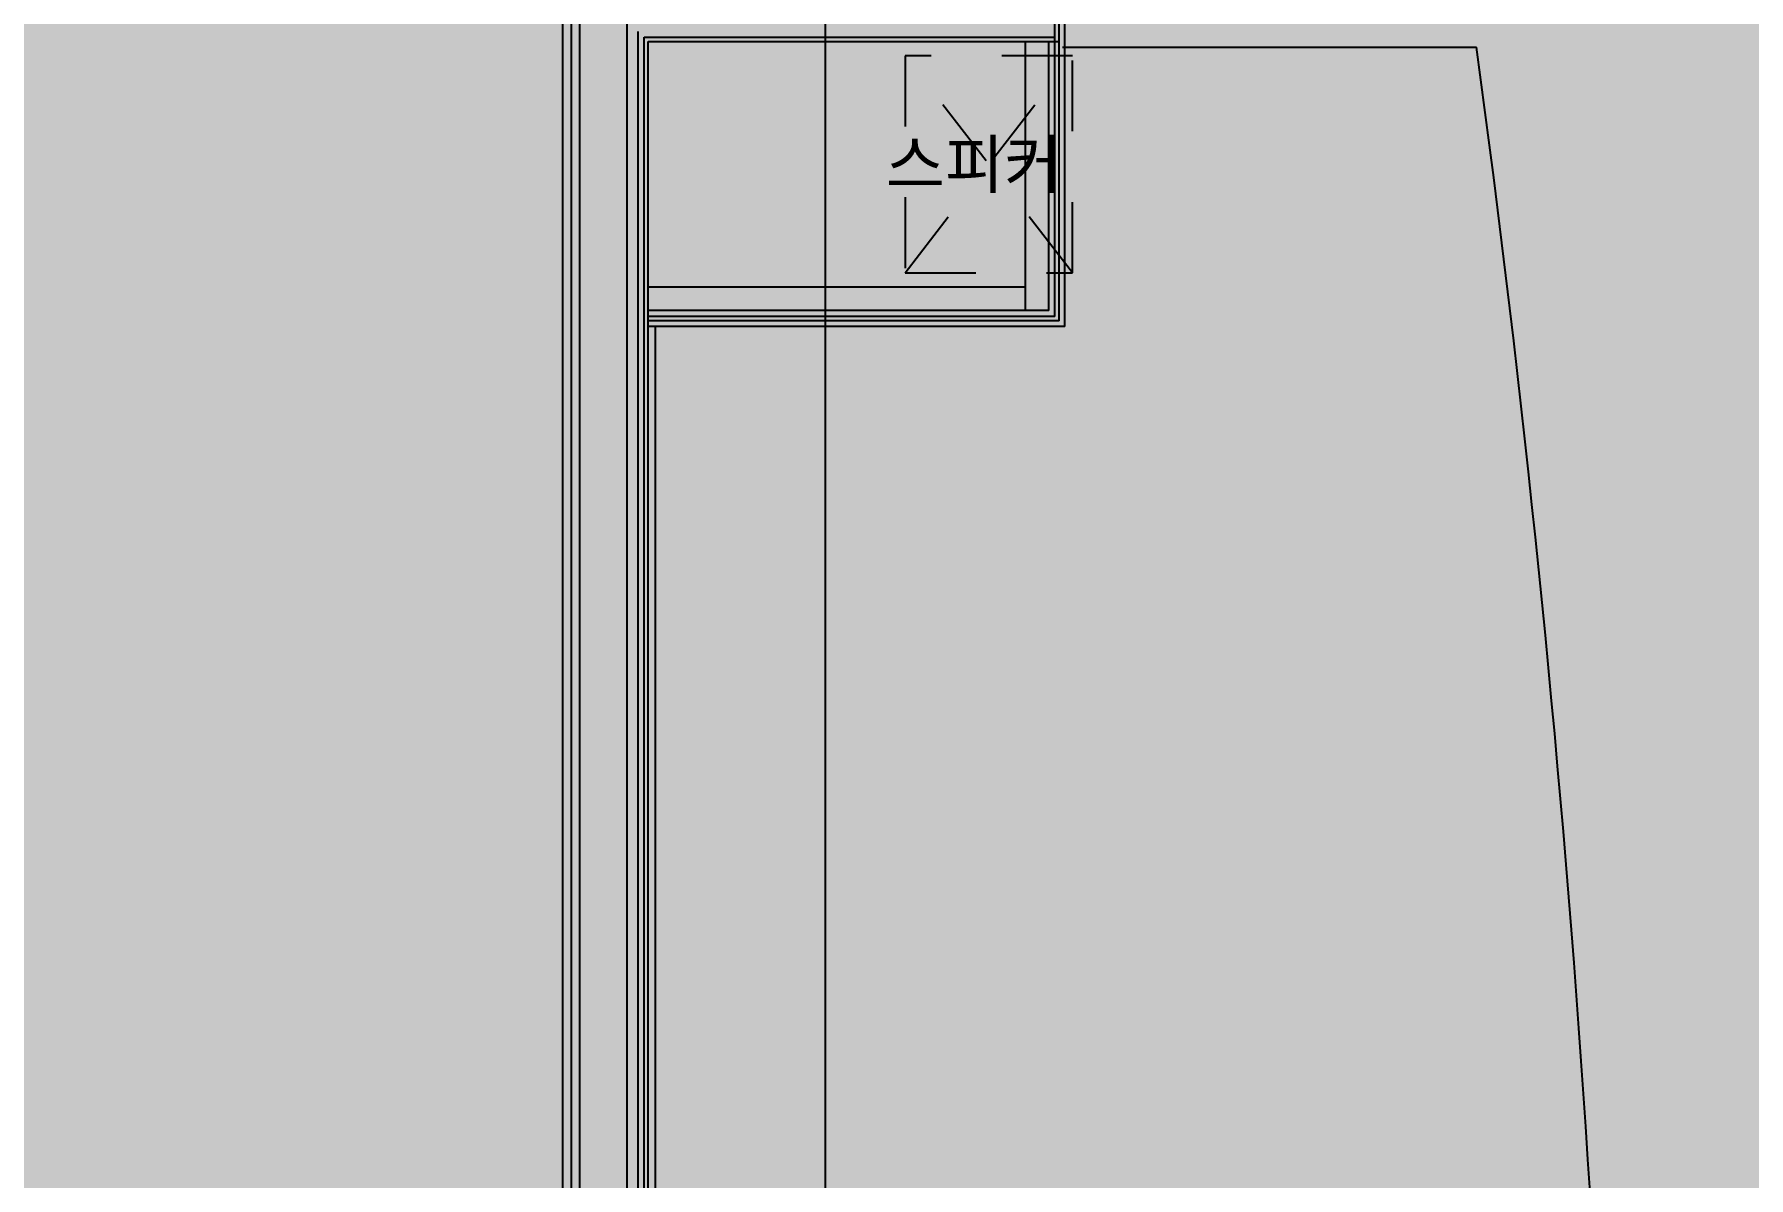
# Model space of a CAD drawing. Header units: metres. Extents: x 630750 to 860239, y 578133 to 726633.
# Drawn here: x 752827 to 756463, y 666292 to 668716 of the extents above; entities that cross this region are included whole.
import ezdxf
from ezdxf.enums import TextEntityAlignment as Align

# ---------------------------------------------------------------- set-up
doc = ezdxf.new("R2010")
doc.units = ezdxf.units.M
doc.header["$LTSCALE"] = 300
doc.linetypes.add('HIDDEN', pattern=[2, 1, -1])
doc.linetypes.add('업무시설_xr-base$0$CONTINOUS', pattern=[0])
for name, color, linetype in [('A-CEN-1', 1, 'Continuous'), ('A-CON', 2, 'Continuous'), ('A-WALL-CONC', 2, 'Continuous'), ('KUK-F-LEVEL', 4, 'Continuous'), ('KUK-WALL-DRYWALL', 4, 'Continuous'), ('KUK-WALL-FIN 1', 30, 'Continuous'), ('KUK-석고보드', 201, 'Continuous')]:
    doc.layers.add(name, color=color, linetype=linetype)
doc.styles.add('맑은고딕', font='')
doc.styles.get('맑은고딕').set_extended_font_data('Malgun Gothic')

# ---------------------------------------------------------------- blocks, each defined once
blk = doc.blocks.new('con1')
at = {"layer": 'A-WALL-CONC', "linetype": '업무시설_xr-base$0$CONTINOUS'}
h = blk.add_hatch(color=253, dxfattribs=at)
h.dxf.hatch_style = 1
h.paths.add_polyline_path([(-302595.8548985983, -253222.1527362358), (-301895.8548985983, -253222.1527362358), (-301895.8548985983, -253922.1527362358), (-302595.8548985983, -253922.1527362358)])
h.paths.add_polyline_path([(-384245.8548985985, -253222.1527362358), (-383545.8548985985, -253222.1527362358), (-383545.8548985985, -253922.1527362358), (-384245.8548985985, -253922.1527362358)])
h.paths.add_polyline_path([(-335095.8548985984, -253172.1564631149), (-334295.8548985983, -253172.1564631149), (-334295.8548985983, -253972.1564631149), (-335095.8548985984, -253972.1564631149)])
h.paths.add_polyline_path([(-354895.8548985985, -253172.1564631149), (-354095.8548985985, -253172.1564631149), (-354095.8548985985, -253972.1564631149), (-354895.8548985985, -253972.1564631149)])
h.paths.add_polyline_path([(-374695.8548985985, -253172.1564631149), (-373895.8548985985, -253172.1564631149), (-373895.8548985985, -253972.1564631149), (-374695.8548985985, -253972.1564631149)])
h.paths.add_polyline_path([(-325195.8548985984, -253172.1564631149), (-324395.8548985984, -253172.1564631149), (-324395.8548985984, -253972.1564631149), (-325195.8548985984, -253972.1564631149)])
h.paths.add_polyline_path([(-364745.8548985985, -253222.1564631149), (-364045.8548985983, -253222.1564631149), (-364045.8548985983, -253922.1564631149), (-364745.8548985985, -253922.1564631149)])
h.paths.add_polyline_path([(-344945.8548985984, -253222.1564631149), (-344245.8548985984, -253222.1564631149), (-344245.8548985984, -253922.1564631149), (-344945.8548985984, -253922.1564631149)])
h.paths.add_polyline_path([(-310045.8548985983, -253222.1564631149), (-309345.8548985984, -253222.1564631149), (-309345.8548985984, -253922.1564631149), (-310045.8548985983, -253922.1564631149)])
h.paths.add_polyline_path([(-318595.8548985984, -253172.1564631149), (-317795.8548985984, -253172.1564631149), (-317795.8548985984, -253972.1564631149), (-318595.8548985984, -253972.1564631149)])
h.paths.add_polyline_path([(-384245.8548985985, -310859.8700338578), (-383445.8548985985, -310859.8700338578), (-383445.8548985985, -311659.8700338578), (-384245.8548985985, -311659.8700338578)])
h.paths.add_polyline_path([(-384245.8548985985, -305472.1564631149), (-383445.8548985985, -305472.1564631149), (-383445.8548985985, -306272.1564631149), (-384245.8548985985, -306272.1564631149)])
h.paths.add_polyline_path([(-384245.8548985985, -295572.1564631149), (-383445.8548985985, -295572.1564631149), (-383445.8548985985, -296372.1564631149), (-384245.8548985985, -296372.1564631149)])
h.paths.add_polyline_path([(-384195.8548985985, -276472.1564631149), (-383595.8548985985, -276472.1564631149), (-383595.8548985985, -275872.1564631149), (-384195.8548985985, -275872.1564631149)])
h.paths.add_polyline_path([(-384245.8548985985, -285672.1564631149), (-383445.8548985985, -285672.1564631149), (-383445.8548985985, -286472.1564631149), (-384245.8548985985, -286472.1564631149)])
h.paths.add_polyline_path([(-384295.8548985983, -269172.1564631149), (-383495.8548985985, -269172.1564631149), (-383495.8548985985, -269972.1564631149), (-384295.8548985983, -269972.1564631149)])
h.paths.add_polyline_path([(-384295.8548985983, -260672.1564631149), (-383495.8548985985, -260672.1564631149), (-383495.8548985985, -261472.1564631149), (-384295.8548985983, -261472.1564631149)])
h.paths.add_polyline_path([(-376995.8548985985, -285572.1564630404), (-376195.8548985985, -285572.1564630404), (-376195.8548985985, -286372.1564630404), (-376995.8548985985, -286372.1564630404)], flags=17)
h.paths.add_polyline_path([(-374695.8548985985, -276572.1564631149), (-373895.8548985985, -276572.1564631149), (-373895.8548985985, -275772.1564631149), (-374695.8548985985, -275772.1564631149)], flags=17)
h.paths.add_polyline_path([(-364695.8548985985, -285772.1564631149), (-364095.8548985985, -285772.1564631149), (-364095.8548985985, -286372.1564631149), (-364695.8548985985, -286372.1564631149)], flags=17)
h.paths.add_polyline_path([(-364795.8548985985, -275772.1564631149), (-363995.8548985985, -275772.1564631149), (-363995.8548985985, -276572.1564631149), (-364795.8548985985, -276572.1564631149)], flags=17)
edge = h.paths.add_edge_path(flags=16)
edge.add_arc((-376495.8546115294, -295972.1563265505), 450, 0, 360)
edge = h.paths.add_edge_path(flags=16)
edge.add_arc((-354495.8546115294, -302572.1563265504), 450, 0, 360)
edge = h.paths.add_edge_path(flags=16)
edge.add_arc((-364395.8548985985, -295972.1564631149), 350, 0, 360)
edge = h.paths.add_edge_path(flags=16)
edge.add_arc((-354495.8546115294, -295972.1563265505), 450, 0, 360)
edge = h.paths.add_edge_path(flags=16)
edge.add_arc((-344595.8546115293, -302572.1563265504), 350, 0, 360)
edge = h.paths.add_edge_path(flags=16)
edge.add_arc((-344595.8546115293, -295972.1563265505), 350, 0, 360)
edge = h.paths.add_edge_path(flags=16)
edge.add_arc((-364395.8546115294, -302572.1563265504), 350, 0, 360)
h.paths.add_polyline_path([(-375978.1326931271, -305715.7476463499), (-376743.6646931044, -305483.4530983925), (-376975.9592410608, -306248.9850983698), (-376210.4272410836, -306481.2796463272)], flags=17)
h.paths.add_polyline_path([(-378097.8204432394, -312701.2271461416), (-378863.3524432167, -312468.9325981842), (-379095.646991175, -313234.4645981615), (-378330.1149911977, -313466.7591461189)], flags=16)
h.paths.add_polyline_path([(-354767.9470061886, -312099.557201519), (-355533.4790061659, -311867.2626535617), (-355765.7735541243, -312632.794653539), (-355000.2415541469, -312865.0892014964)], flags=17)
h.paths.add_polyline_path([(-347591.0845347217, -314277.3185800308), (-348356.6165346991, -314045.0240320735), (-348588.9110826574, -314810.5560320507), (-347823.3790826801, -315042.8505800082)], flags=17)
h.paths.add_polyline_path([(-349725.2906940825, -321310.643829822), (-350490.8226940598, -321078.3492818646), (-350723.117242018, -321843.8812818419), (-349957.5852420408, -322076.1758297993)], flags=17)
h.paths.add_polyline_path([(-359198.749193801, -318435.9987988467), (-359964.2811937783, -318203.7042508883), (-360196.5757417365, -318969.2362508657), (-359431.0437417592, -319201.530798823)], flags=17)
edge = h.paths.add_edge_path(flags=16)
edge.add_arc((-324745.8546115293, -312472.1563265504), 450, 0, 360)
h.paths.add_polyline_path([(-318595.8548985984, -311972.1564631149), (-317795.8548985984, -311972.1564631149), (-317795.8548985984, -312972.1564631149), (-318595.8548985984, -312972.1564631149)], flags=17)
edge = h.paths.add_edge_path(flags=16)
edge.add_arc((-335145.8551486771, -312472.1585906729), 350, 0, 360)
edge = h.paths.add_edge_path(flags=16)
edge.add_arc((-338616.5391065444, -317418.5823984411), 450, 0, 360)
h.paths.add_polyline_path([(-340251.8321943658, -324185.2888607983), (-341017.3641943413, -323952.9943128399), (-341249.6587422996, -324718.5263128173), (-340484.1267423223, -324950.8208607746)], flags=17)
edge = h.paths.add_edge_path(flags=17)
edge.add_arc((-324745.8546115293, -319072.1563265504), 450, 0, 360)
h.paths.add_polyline_path([(-318695.8548985984, -318672.1564631148), (-317695.8548985984, -318672.1564631148), (-317695.8548985984, -319472.1564631148), (-318695.8548985984, -319472.1564631148)], flags=17)
h.paths.add_polyline_path([(-310095.8532853149, -327072.1549887093), (-309295.8532853148, -327072.1549887093), (-309295.8532853148, -327872.1549887093), (-310095.8532853149, -327872.1549887093)])
h.paths.add_polyline_path([(-316095.8540471572, -322372.1563295381), (-316095.8540471572, -325422.1563295381), (-311307.6675358287, -325422.1563847879), (-311307.6675358287, -325222.1563847879), (-315895.8540471572, -325222.1563295381), (-315895.8540471572, -322572.1563295381), (-309695.8540471572, -322572.1563295381), (-309695.8540471572, -325222.1563295381), (-310307.6675358288, -325222.1563847879), (-310307.6675358288, -325422.1563847879), (-309495.8540471572, -325422.1563295381), (-309495.8540471572, -322372.1563295381)], flags=17)
edge = h.paths.add_edge_path(flags=17)
edge.add_arc((-324795.8546115294, -327472.1563265504), 400, 0, 360)
edge = h.paths.add_edge_path(flags=17)
edge.add_arc((-318195.8546115293, -329272.1563265504), 450, 0, 360)
h.paths.add_polyline_path([(-310095.8548985984, -331472.1564631149), (-309295.8548985984, -331472.1564631149), (-309295.8548985984, -332272.1564631149), (-310095.8548985984, -332272.1564631149)])
edge = h.paths.add_edge_path(flags=16)
edge.add_arc((-334695.8546115293, -302572.1563265504), 350, 0, 360)
edge = h.paths.add_edge_path(flags=17)
edge.add_arc((-334695.8546115293, -286072.1563265504), 350, 0, 360)
edge = h.paths.add_edge_path(flags=16)
edge.add_arc((-334695.8546115293, -295972.1563265505), 350, 0, 360)
edge = h.paths.add_edge_path(flags=17)
edge.add_arc((-344595.8546115293, -286072.1563265504), 450, 0, 360)
h.paths.add_polyline_path([(-318595.8548985984, -295472.1564631149), (-317795.8548985984, -295472.1564631149), (-317795.8548985984, -296472.1564631149), (-318595.8548985984, -296472.1564631149)], flags=17)
h.paths.add_polyline_path([(-318595.8548985984, -302072.1564631149), (-317795.8548985984, -302072.1564631149), (-317795.8548985984, -303072.1564631149), (-318595.8548985984, -303072.1564631149)], flags=17)
edge = h.paths.add_edge_path(flags=16)
edge.add_arc((-324795.8546115294, -302572.1563265504), 450, 0, 360)
edge = h.paths.add_edge_path(flags=16)
edge.add_arc((-324795.8546115294, -295972.1563265505), 450, 0, 360)
edge = h.paths.add_edge_path(flags=17)
edge.add_arc((-324795.8546115294, -286072.1563265504), 450, 0, 360)
edge = h.paths.add_edge_path(flags=17)
edge.add_arc((-334695.8546115293, -276172.1563265504), 450, 0, 360)
edge = h.paths.add_edge_path(flags=17)
edge.add_arc((-344595.8546115293, -276172.1563265504), 450, 0, 360)
h.paths.add_polyline_path([(-318595.8532853149, -275772.1549887093), (-317795.8532853148, -275772.1549887093), (-317795.8532853148, -276572.1549887093), (-318595.8532853149, -276572.1549887093)], flags=17)
h.paths.add_polyline_path([(-318595.8532853149, -285672.1549887092), (-317795.8532853148, -285672.1549887092), (-317795.8532853148, -286472.1549887093), (-318595.8532853149, -286472.1549887093)], flags=17)
edge = h.paths.add_edge_path(flags=17)
edge.add_arc((-324795.8546115294, -276172.1563265504), 450, 0, 360)
h.paths.add_polyline_path([(-364795.8532853149, -260672.155131739), (-363995.8532853147, -260672.155131739), (-363995.8532853147, -261472.155131739), (-364795.8532853149, -261472.155131739)])
h.paths.add_polyline_path([(-364795.8532853149, -269172.1549887093), (-363995.8532853147, -269172.1549887093), (-363995.8532853147, -269972.1549887093), (-364795.8532853149, -269972.1549887093)], flags=17)
h.paths.add_polyline_path([(-325195.8548985984, -269172.1564631149), (-324395.8548985984, -269172.1564631149), (-324395.8548985984, -269972.1564631149), (-325195.8548985984, -269972.1564631149)], flags=17)
h.paths.add_polyline_path([(-310845.8548985984, -260722.1564631149), (-310045.8548985983, -260722.1564631149), (-310045.8548985983, -261522.1564631149), (-310845.8548985984, -261522.1564631149)], flags=17)
h.paths.add_polyline_path([(-325195.8548985984, -260672.1564631149), (-324395.8548985984, -260672.1564631149), (-324395.8548985984, -261472.1564631149), (-325195.8548985984, -261472.1564631149)])
h.paths.add_polyline_path([(-335095.8532853148, -260672.1549887093), (-334295.8532853148, -260672.1549887093), (-334295.8532853148, -261472.1549887093), (-335095.8532853148, -261472.1549887093)])
h.paths.add_polyline_path([(-344995.8532853148, -260672.155131739), (-344195.8532853148, -260672.155131739), (-344195.8532853148, -261472.155131739), (-344995.8532853148, -261472.155131739)])
h.paths.add_polyline_path([(-354895.8532853147, -260672.155131739), (-354095.8532853147, -260672.155131739), (-354095.8532853147, -261472.155131739), (-354895.8532853147, -261472.155131739)])
h.paths.add_polyline_path([(-354895.8532853147, -269172.1549887093), (-354095.8532853147, -269172.1549887093), (-354095.8532853147, -269972.1549887093), (-354895.8532853147, -269972.1549887093)], flags=17)
h.paths.add_polyline_path([(-344995.8532853148, -269172.1549887093), (-344195.8532853148, -269172.1549887093), (-344195.8532853148, -269972.1549887093), (-344995.8532853148, -269972.1549887093)], flags=17)
h.paths.add_polyline_path([(-335095.8532853148, -269172.1549887093), (-334295.8532853148, -269172.1549887093), (-334295.8532853148, -269972.1549887093), (-335095.8532853148, -269972.1549887093)], flags=17)
h.paths.add_polyline_path([(-310145.8532853148, -275772.1549887093), (-309345.8532853148, -275772.1549887093), (-309345.8532853148, -276572.1549887093), (-310145.8532853148, -276572.1549887093)])
h.paths.add_polyline_path([(-310145.8532853148, -269172.1549887093), (-309345.8532853148, -269172.1549887093), (-309345.8532853148, -269972.1549887093), (-310145.8532853148, -269972.1549887093)])
h.paths.add_polyline_path([(-309945.8548985984, -312172.1564631149), (-309345.8548985984, -312172.1564631149), (-309345.8548985984, -312772.1564631149), (-309945.8548985984, -312772.1564631149)], flags=17)
h.paths.add_polyline_path([(-309945.8548985984, -302272.156463115), (-309345.8548985984, -302272.156463115), (-309345.8548985984, -302872.1564631149), (-309945.8548985984, -302872.1564631149)], flags=17)
h.paths.add_polyline_path([(-310145.8532853148, -295572.1549887093), (-309345.8532853148, -295572.1549887093), (-309345.8532853148, -296372.1549887093), (-310145.8532853148, -296372.1549887093)])
h.paths.add_polyline_path([(-310145.8532853148, -285672.1549887092), (-309345.8532853148, -285672.1549887092), (-309345.8532853148, -286472.1549887093), (-310145.8532853148, -286472.1549887093)])
h.paths.add_polyline_path([(-366406.5830798227, -311179.8802322656), (-366584.9674021847, -311089.4422229141), (-367172.8144629768, -312248.9403182635), (-366994.4301406093, -312339.3783276178)], flags=16)
h.paths.add_polyline_path([(-367582.2772013976, -313498.8764229682), (-367760.6615237615, -313408.4384136157), (-368303.2895798835, -314478.7443477804), (-368124.9052575085, -314569.1823571393)], flags=16)
h.paths.add_polyline_path([(-374501.3754436693, -323406.7689923303), (-375266.9074436467, -323174.4744443729), (-375499.201991605, -323940.0064443493), (-374733.6699916277, -324172.3009923076)], flags=17)
h.paths.add_polyline_path([(-380817.0144434816, -321490.3389716795), (-381582.546443459, -321258.0444237221), (-381814.8409914172, -322023.5764236994), (-381049.30899144, -322255.8709716568)])
h.paths.add_polyline_path([(-319504.7397474463, -329605.3041341439), (-319562.8133844364, -329796.6871341377), (-318586.7600844654, -330092.8626827844), (-318528.6864474754, -329901.4796827896)], flags=17)
h.paths.add_polyline_path([(-317399.5267474971, -330244.1141409887), (-317457.6003844872, -330435.4971409825), (-316481.5470845162, -330731.6726896282), (-316423.4734475262, -330540.2896896344)], flags=17)
h.paths.add_polyline_path([(-315294.3137475628, -330882.9241478801), (-315352.387384551, -331074.3071478749), (-314376.33408458, -331370.4826965206), (-314318.26044759, -331179.0996965257)], flags=17)
h.paths.add_polyline_path([(-313189.1007476304, -331521.7341547817), (-313247.1743846203, -331713.1171547756), (-312271.1210846476, -332009.2927034212), (-312213.0474476594, -331817.9097034274)], flags=17)
h.paths.add_polyline_path([(-311083.8877476922, -332160.54416166), (-311141.9613846804, -332351.9271616549), (-310165.9080847095, -332648.1027103005), (-310107.8344477214, -332456.7197103057)], flags=17)
h.paths.add_polyline_path([(-308978.6747477505, -332799.3541685309), (-309036.7483847405, -332990.7371685257), (-308060.6950847696, -333286.9127171714), (-308002.6214477796, -333095.5297171766)])
h.paths.add_polyline_path([(-306873.4617478031, -333438.1641753842), (-306931.5353847932, -333629.5471753789), (-305955.4820848222, -333925.7227240246), (-305897.4084478322, -333734.3397240298)])
h.paths.add_polyline_path([(-321609.9527473844, -328966.4941272646), (-321668.0263843745, -329157.8771272594), (-320691.9730844035, -329454.0526759051), (-320633.8994474135, -329262.6696759103)], flags=17)
h.paths.add_polyline_path([(-304768.2487478762, -334076.9741822979), (-304826.3223848644, -334268.3571822926), (-303850.2690848935, -334564.5327309383), (-303792.1954479034, -334373.1497309435)])
h.paths.add_polyline_path([(-366379.8193609475, -308837.2833016351), (-366525.2052969526, -309124.0495834364), (-365780.0691189546, -309501.8217538934), (-365997.1202908703, -309929.9441531789), (-365818.730485326, -310020.3713472359), (-365281.8703201584, -308961.4421560163), (-368992.6500827934, -307835.4357871687), (-369050.7237197816, -308026.8187871626), (-368955.0322197847, -308055.8556056576), (-369303.4740417211, -309204.1536056235), (-369399.1655417181, -309175.1167871285), (-369457.2391787082, -309366.4997871233), (-369361.5476787112, -309395.5366056174), (-371190.867243877, -315424.101105438), (-373726.6919938013, -314654.6254153284), (-371897.3724286354, -308626.0609155078), (-370414.1541786793, -309076.1316021759), (-370356.0805416911, -308884.7486021811), (-371839.2987916454, -308434.6779155139), (-371490.8569697089, -307286.3799155479), (-370007.6387197546, -307736.4506022161), (-369949.5650827646, -307545.0676022213), (-371624.1663327146, -307036.923278564), (-373976.1486307852, -314787.934778334), (-369001.1623817034, -316297.5544700785), (-368712.7546086016, -315728.6849699946), (-368891.133447776, -315638.2361453356), (-369103.6659626368, -316057.445600687), (-370999.4842438832, -315482.174742428), (-368763.6492197908, -308113.9292426467)], flags=17)
edge = h.paths.add_edge_path()
edge.add_line((-317995.8535421904, -269122.1544163836), (-318195.8535421904, -269122.1544163827))
edge.add_line((-318195.8535421904, -266622.1563265486), (-317995.8535421904, -266622.1563265486))
edge.add_line((-318195.8535421904, -265972.1563265505), (-318195.8544150315, -266622.1563265486))
edge.add_line((-318195.8535421904, -269122.1544163836), (-318195.8535421904, -269672.1563265504))
edge.add_line((-317995.8535421904, -269472.1563265504), (-317995.8535421904, -269122.1544163836))
edge.add_line((-317995.8544150315, -266622.1563265486), (-317995.8535421904, -265972.1563265505))
edge.add_line((-317070.8535673882, -260922.1549672404), (-317070.8550794947, -260722.1563265504))
edge.add_line((-317070.8550794947, -260722.1563265504), (-314895.8535208668, -260722.1563265504))
edge.add_line((-314895.8535208668, -260722.1563265504), (-314895.8535217124, -260922.1563265504))
edge.add_line((-314895.8535217124, -260922.1563265504), (-317070.8550794947, -260922.1563265504))
edge.add_line((-318195.8535421904, -265972.1563265505), (-321995.8535430342, -265972.1563265505))
edge.add_line((-321995.8535430342, -265972.1563265505), (-321995.853526356, -262022.1563265504))
edge.add_line((-321995.853526356, -262022.1563265504), (-321795.853526356, -262022.1563265504))
edge.add_line((-321795.853526356, -262022.1563265504), (-321795.8535301558, -262922.1563265505))
edge.add_line((-321795.8535301558, -262922.1563265505), (-321695.8535301558, -262922.1563265505))
edge.add_line((-321695.8535301558, -262922.1563265505), (-321695.8535309996, -263122.1563265504))
edge.add_line((-321695.8535309996, -263122.1563265504), (-321795.8535309996, -263122.1563265504))
edge.add_line((-321795.8535309996, -263122.1563265504), (-321795.8535421904, -265772.1563265504))
edge.add_line((-321795.8535421904, -265772.1563265504), (-314195.8535421903, -265772.1563265504))
edge.add_line((-314195.8535421903, -265772.1563265504), (-314195.8535310014, -263122.1563265504))
edge.add_line((-314195.8535310014, -263122.1563265504), (-320695.8535309996, -263122.1563265504))
edge.add_line((-320695.8535309996, -263122.1563265504), (-320695.8535301558, -262922.1563265505))
edge.add_line((-320695.8535301558, -262922.1563265505), (-319545.8535301558, -262922.1563265505))
edge.add_line((-319545.8535301558, -262922.1563265505), (-319545.8535217106, -260922.1563265504))
edge.add_line((-319545.8535217106, -260922.1563265504), (-321795.8535217106, -260922.1563265504))
edge.add_line((-321795.8535217106, -260922.1563265504), (-321795.8535221334, -261022.1563265505))
edge.add_line((-321795.8535221334, -261022.1563265505), (-321995.8535221334, -261022.1563265505))
edge.add_line((-321995.8535221334, -261022.1563265505), (-321995.8535208668, -260722.1563265504))
edge.add_line((-321995.8535208668, -260722.1563265504), (-317770.853566524, -260722.1563265504))
edge.add_line((-317770.853566524, -260722.1563265504), (-317770.8535673883, -260922.1549672404))
edge.add_line((-317995.8535421904, -269472.1563265504), (-314195.8535421903, -269472.1563265504))
edge.add_line((-314195.8535421903, -269472.1563265504), (-314195.8535421903, -265972.1563265505))
edge.add_line((-314195.8535421903, -265972.1563265505), (-317995.8535421904, -265972.1563265505))
edge.add_line((-317770.8535673883, -260922.1563265504), (-319345.8535217106, -260922.1563265504))
edge.add_line((-319345.8535217106, -260922.1563265504), (-319345.8535301558, -262922.1563265505))
edge.add_line((-319345.8535301558, -262922.1563265505), (-314195.8535301577, -262922.1563265505))
edge.add_line((-314195.8535301577, -262922.1563265505), (-314195.8535208668, -260722.1563265504))
edge.add_line((-314195.8535208668, -260722.1563265504), (-313995.8535208668, -260722.1563265504))
edge.add_line((-313995.8535208668, -260722.1563265504), (-313995.853558658, -269672.1563265504))
edge.add_line((-313995.853558658, -269672.1563265504), (-318195.8535421904, -269672.1563265504))
edge.add_line((-309345.8535256854, -286472.1563265504), (-309345.8535256854, -312772.1564631149))
edge.add_line((-309545.8535256855, -302872.2205749875), (-309545.8535256855, -312172.2205749875))
edge.add_line((-309545.8535256855, -296372.1563265504), (-309545.8535256855, -302272.2205749875))
edge.add_line((-309545.8535256855, -286472.1563265504), (-309545.8535256855, -295572.1563265504))
edge.add_line((-375426.60750052, -323700.7776036275), (-380976.7145003549, -322016.642130935))
edge.add_line((-334860.0279141314, -324841.3624788713), (-335146.8539576627, -325786.6042707352))
edge.add_line((-334660.0638696238, -325215.5474343509), (-334859.7794576719, -325873.7147262193))
edge.add_line((-324795.8532386184, -328208.7630668184), (-324795.8532386184, -327872.1563265504))
edge.add_line((-324595.8532386183, -328060.4464838248), (-324595.8532386183, -327818.5663223252))
edge.add_line((-324795.8532386184, -328208.7630668184), (-322797.1860626715, -328815.242597612))
edge.add_line((-322797.1860626715, -328815.242597612), (-322739.1124256815, -328623.8595976181))
edge.add_line((-322739.1124256815, -328623.8595976181), (-324595.8532386183, -328060.4464838248))
edge.add_line((-337531.1713335238, -334677.3312591392), (-338201.0118335042, -334474.073529676))
edge.add_line((-338201.0118335042, -334474.073529676), (-338404.2695629675, -335143.9140296564))
edge.add_line((-338404.2695629675, -335143.9140296564), (-337734.4256859686, -335347.1727838483))
edge.add_line((-337734.4256859686, -335347.1727838483), (-337531.1679565053, -334677.3322838679))
edge = h.paths.add_edge_path()
edge.add_line((-339857.939220899, -323400.4773432946), (-339799.8302138032, -323209.105591513))
edge.add_line((-339799.8302138032, -323209.105591513), (-337930.2870394451, -317052.1649098104))
edge.add_line((-337930.2870394451, -317052.1649098104), (-338217.3450962943, -316965.0002839725))
edge.add_line((-338217.3450962943, -316965.0002839725), (-338268.4694790738, -317133.3675067673))
edge.add_arc((-338616.5391065449, -317418.582398441), 450.0000000002659, -73.1134684455966, 39.33184464028608, ccw=False)
edge.add_line((-338485.8243356643, -317849.1792501176), (-340144.9979444094, -323313.3127506392))
edge.add_line((-340144.9979444094, -323313.3127506392), (-339857.939220899, -323400.4773432946))

msp = doc.modelspace()

# ---------------------------------------------------------------- linework, layer by layer
at = {"layer": 'A-CEN-1', "linetype": 'Continuous'}
msp.add_line((754504.3959979622, 708258.8159675235), (754504.3959979622, 599232.7927810708), dxfattribs=at)
at = {"layer": 'KUK-F-LEVEL'}
msp.add_line((755007.4061613507, 668688.2939247629, -5.852158631114435e-05), (755885.3561958086, 668688.2939247629), dxfattribs=at)
msp.add_arc((722791.2330224661, 664178.4146151105), 33400, 352.4627736604864, 7.760142232610812, dxfattribs=at)
at = {"layer": 'KUK-WALL-DRYWALL', "linetype": '업무시설_xr-base$0$CONTINOUS'}
for p, q in [((753984.4061613507, 658661.3256474793), (753984.4061613507, 669799.2939247633)), ((754084.4061613507, 658661.3256474794), (754084.4061613507, 669799.2939247633)), ((754107.9061607325, 659763.8256474773), (754107.9061613507, 668721.7939247629)), ((754928.9061590703, 668129.7939247629), (754928.9061590703, 668700.2939247629)), ((754978.9061590703, 668129.7939247629), (754978.9061590703, 668700.2939247629)), ((754928.9061590703, 668179.7939247628), (754129.4061607686, 668179.7939247619)), ((754978.9061590703, 668129.7939247629), (754129.4061607721, 668129.793924762))]:
    msp.add_line(p, q, dxfattribs=at)
at = {"layer": 'KUK-WALL-FIN 1'}
for p, q in [((755012.4061590703, 668096.2939247629), (755012.4061590703, 669696.2939247629)), ((755012.4061590703, 668096.2939247629), (754129.4061607323, 668096.2939247619)), ((754144.4061607737, 660389.3256474781), (754144.4061613097, 668096.2939247619))]:
    msp.add_line(p, q, dxfattribs=at)
at = {"layer": 'KUK-WALL-FIN 1', "color": 8, "linetype": 'HIDDEN', "ltscale": 0.5}
for p, q in [((754673.8962389298, 668210.0439247626), (755028.8962366497, 668670.0439247626)), ((755028.8962366497, 668210.0439247626), (754673.8962389298, 668670.0439247626))]:
    msp.add_line(p, q, dxfattribs=at)
msp.add_lwpolyline([(755028.8962366497, 668210.0439247626), (755028.8962366497, 668670.0439247626), (754673.8962389298, 668670.0439247626), (754673.8962389298, 668210.0439247626)], close=True, dxfattribs=at)
at = {"layer": 'KUK-석고보드', "color": 24, "ltscale": 10}
for p, q in [((753948.4061613507, 658664.3256474793), (753948.4061613507, 669796.2939247701)), ((753966.4061613507, 658661.3256474793), (753966.4061613507, 669799.2939247633))]:
    msp.add_line(p, q, dxfattribs=at)
at = {"layer": 'KUK-석고보드', "ltscale": 10}
for p, q in [((754991.4061590703, 668117.2939247629), (754991.4061590703, 669675.2939247629)), ((754120.4061607325, 659776.3256474773), (754120.4061613507, 668709.2939247629)), ((754120.4061613507, 668709.2939247629), (754991.4061596885, 668709.2939247629)), ((754991.4061590703, 668117.2939247629), (754129.406160773, 668117.2939247619))]:
    msp.add_line(p, q, dxfattribs=at)
at = {"layer": 'KUK-석고보드', "color": 35, "ltscale": 10}
for p, q in [((755000.4061590703, 668108.2939247629), (755000.4061590703, 669684.2939247629)), ((754129.4061607325, 659785.3256474773), (754129.4061613507, 668700.2939247629)), ((754129.4061613507, 668700.2939247629), (755000.4061596885, 668700.2939247629)), ((755000.4061590703, 668108.2939247629), (754129.4061607323, 668108.2939247619))]:
    msp.add_line(p, q, dxfattribs=at)

# ---------------------------------------------------------------- block references
at = {"layer": 'A-CON'}
msp.add_blockref('con1', (1072700.249523686, 945382.3989252257), dxfattribs=at)

# ---------------------------------------------------------------- texts
at = {"layer": 'KUK-WALL-FIN 1', "color": 8, "ltscale": 0.5, "style": '맑은고딕'}
msp.add_text('스피커', height=100, dxfattribs=at).set_placement((754820.8697020283, 668440.0439247626), align=Align.MIDDLE_CENTER)

doc.saveas('drawing.dxf')
